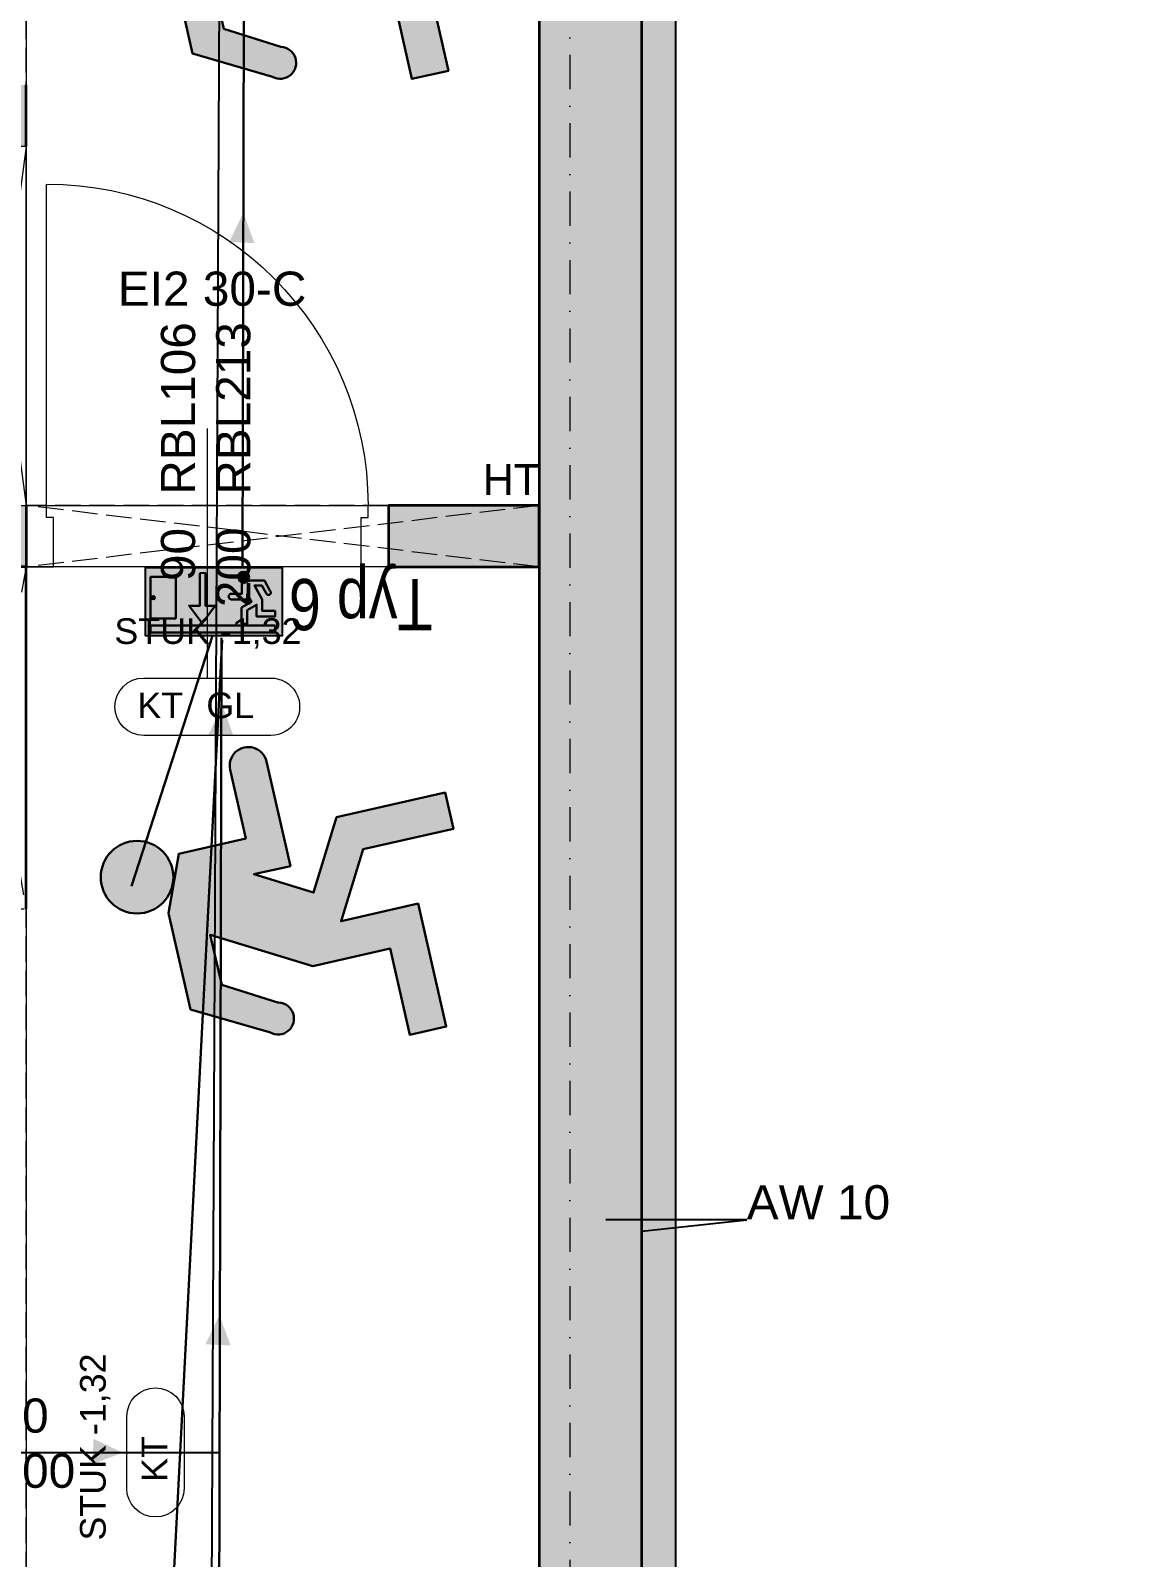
# Model space of a CAD drawing. Header units: millimetres. Extents: x 32522367 to 32638135, y 41424826 to 41540167.
# Drawn here: x 32554262 to 32557469, y 41489951 to 41494418 of the extents above; entities that cross this region are included whole.
import ezdxf
from ezdxf.enums import TextEntityAlignment as Align

# ---------------------------------------------------------------- set-up
doc = ezdxf.new("R2010")
doc.units = ezdxf.units.MM
for name, pattern in [('Raster', [0.2, 0.1, -0.05, 0, -0.05]), ('Strichlinie eng', [0.1, 0.075, -0.025]), ('Untersicht', [0.1, 0.075, -0.025])]:
    doc.linetypes.add(name, pattern=pattern)
for name, color, linetype in [('000 Achsraster Haupt', 251, 'Continuous'), ('110 Wand Aussen', 251, 'Continuous'), ('120 Wand Innen tragend', 251, 'Continuous'), ('220 Bodenaufbau', 251, 'Continuous'), ('240 Unterdaemmung', 251, 'Continuous'), ('811 Raum 2.Erschließung_ Nebenräume_Allg.räume_Technik', 251, 'Continuous'), ('956 Fensternummer', 251, 'Continuous'), ('970 Brandschutz Beschriftung.Texte_ Bemaßung_ Symbole_ Fluchtwege', 251, 'Continuous'), ('Archicad Tür-Marker', 251, 'Continuous'), ('Archicad Türen', 251, 'Continuous'), ('dp_GE_SIBEL', 80, 'Continuous')]:
    doc.layers.add(name, color=color, linetype=linetype)
for name, color, linetype, lineweight in [('000 Achsraster Haupt_Stift_Nr__1', 251, 'Continuous', 13), ('110 Wand Aussen_Stift_Nr__24', 251, 'Continuous', 13), ('110 Wand Aussen_Stift_Nr__29', 251, 'Continuous', 13), ('110 Wand Aussen_Stift_Nr__7', 251, 'Continuous', 25), ('110 Wand Aussen_Stift_Nr__8', 251, 'Continuous', 35), ('120 Wand Innen tragend_Stift_Nr__1', 251, 'Continuous', 13), ('120 Wand Innen tragend_Stift_Nr__24', 251, 'Continuous', 13), ('120 Wand Innen tragend_Stift_Nr__6', 251, 'Continuous', 13), ('120 Wand Innen tragend_Stift_Nr__8', 251, 'Continuous', 35), ('220 Bodenaufbau_Stift_Nr__6', 251, 'Continuous', 13), ('240 Unterdaemmung_Stift_Nr__6', 251, 'Continuous', 13), ('956 Aufbauten Beschriftung_Stift_Nr__1', 251, 'Continuous', 13), ('956 Durchbruch Beschriftung_Stift_Nr__61', 251, 'Continuous', 25), ('956 Fensternummer_Stift_Nr__1', 251, 'Continuous', 13), ('970 Brandschutz Beschriftung.Texte_ Bemaßung_ Symbole_ Fluchtwege_Stift_Nr__121', 251, 'Continuous', 13), ('970 Brandschutz Beschriftung.Texte_ Bemaßung_ Symbole_ Fluchtwege_Stift_Nr__75', 251, 'Continuous', 25), ('Archicad Tür-Marker_Stift_Nr__1', 251, 'Continuous', 13), ('Archicad Türen_Stift_Nr__1', 251, 'Continuous', 13), ('Archicad Türen_Stift_Nr__8', 251, 'Continuous', 35), ('dp_GE_ST_Attribut_Attribut1', 250, 'Continuous', 5)]:
    doc.layers.add(name, color=color, linetype=linetype, lineweight=lineweight)
doc.layers.add('E2_LEHR_MENSCH_NATIVE', color=112, linetype='Continuous', lineweight=35, true_color=0x20dd55)
doc.layers.add('E2_LEHR_WEG_B_INTERPRETATION', color=112, linetype='Continuous', lineweight=80, true_color=0x20dd55)
doc.layers.add('E_NACHRTECH', color=3, linetype='Continuous', true_color=0x00fa00)
doc.styles.add('DPG_TXT', font='arial.ttf', dxfattribs={"width": 0.8})
doc.styles.add('ERSTELLTER_STIL_1', font='arial.ttf')
doc.styles.get("Standard").update_dxf_attribs({"font": 'arial.ttf'})
doc.dimstyles.new('ERSTELLTER_STIL__11', dxfattribs={"dimtxt": 2.5, "dimasz": 0.0912, "dimexe": 1.25, "dimexo": 0.625, "dimgap": 0, "dimtad": 1, "dimtxsty": 'Standard', "dimcen": 2.5, "dimazin": 3, "dimtfac": 1, "dimtmove": 0, "dimatfit": 3, "dimldrblk": 'ARROWHEAD_5'})

# ---------------------------------------------------------------- blocks, each defined once
blk = doc.blocks.new('9809550')
at = {"color": 18, "lineweight": 30, "true_color": 0x000000}
for points in [[(423921.7, 99168.8), (423956.8, 99168.8), (423956.8, 99202.9), (423984.5, 99214.5), (424033.7, 99214.5), (424053.8, 99178.3)], [(424040.2, 99170.9), (424025.2, 99196.7), (423999.7, 99196.8), (424026.2, 99150.3), (424026.2, 99110.9), (424070.2, 99110.9), (424070.2, 99092.3), (424007.5, 99092.3), (424007.5, 99131.7), (423975, 99113.1), (423975, 99067), (423956.5, 99067), (423956.5, 99122.4), (423990.5, 99141.9), (423975.1, 99168.8), (423975.1, 99150.2), (423921.7, 99150.3)]]:
    blk.add_lwpolyline(points, dxfattribs=at)
blk.add_circle((423963.6, 99225.9), 18.1, dxfattribs=at)
for centre, radius, start, end in [((423921.7, 99159.5), 9.27, 89.9849, 270.0151), ((424047.8, 99173.1), 7.96, 195.7299, 41.4005)]:
    blk.add_arc(centre, radius, start, end, dxfattribs=at)
blk = doc.blocks.new('RIVO_ARR_down')
at = {"true_color": 0x56c81e}
h = blk.add_hatch(color=72, dxfattribs=at)
h.dxf.hatch_style = 1
h.paths.add_polyline_path([(2487.16, 1656.78), (2487.16, 1647.95), (2504.83, 1647.95), (2504.83, 1656.78)])
h.paths.add_polyline_path([(2496.19, 1651.84), (2494.51, 1649.58), (2492.81, 1651.85), (2494.2, 1651.85), (2494.2, 1656.07), (2494.9, 1656.08), (2494.9, 1651.84)], flags=16)
h.paths.add_polyline_path([(2498.26, 1653.37), (2499.6, 1653.37), (2499.6, 1654.67), (2500.12, 1654.91, -0.535619), (2499.17, 1655.55, -1), (2500.55, 1655.55, -0.302406), (2500.12, 1654.91), (2500.66, 1655.11), (2502.53, 1655.11), (2503.29, 1653.73, -1.25347), (2502.78, 1653.45), (2502.2, 1654.43), (2501.24, 1654.44), (2502.24, 1652.67), (2502.24, 1651.16), (2503.92, 1651.16), (2503.92, 1650.46), (2501.53, 1650.46), (2501.53, 1651.96), (2500.29, 1651.25), (2500.29, 1649.49), (2499.59, 1649.49), (2499.59, 1651.6), (2500.88, 1652.34), (2500.3, 1653.37), (2500.3, 1652.66), (2498.26, 1652.67, -1)], flags=16)
h.paths.add_polyline_path([(2503.92, 1649.3), (2503.92, 1648.39), (2487.82, 1648.39), (2487.82, 1649.3)], flags=16)
h.paths.add_polyline_path([(2491.07, 1650.21), (2487.82, 1650.21), (2487.82, 1655.56), (2491.07, 1655.56)], flags=16)
h.paths.add_polyline_path([(2488, 1652.89, -1), (2488.38, 1652.89, -1)], flags=0)
at = {"true_color": 0xffffff}
h = blk.add_hatch(color=7, dxfattribs=at)
h.dxf.hatch_style = 1
h.paths.add_polyline_path([(2487.82, 1655.56), (2487.82, 1650.21), (2491.07, 1650.21), (2491.07, 1655.56)])
h.paths.add_polyline_path([(2488.38, 1652.89, -1), (2488, 1652.89, -1)], flags=16)
h = blk.add_hatch(color=7, dxfattribs=at)
h.dxf.hatch_style = 1
h.paths.add_polyline_path([(2494.9, 1651.84), (2494.9, 1656.08), (2494.2, 1656.07), (2494.2, 1651.85), (2492.81, 1651.85), (2494.51, 1649.58), (2496.19, 1651.84)])
h = blk.add_hatch(color=7, dxfattribs=at)
h.dxf.hatch_style = 1
h.paths.add_polyline_path([(2499.6, 1653.37), (2498.26, 1653.37, 1), (2498.26, 1652.67), (2500.3, 1652.66), (2500.3, 1653.37), (2500.88, 1652.34), (2499.59, 1651.6), (2499.59, 1649.49), (2500.29, 1649.49), (2500.29, 1651.25), (2501.53, 1651.96), (2501.53, 1650.46), (2503.92, 1650.46), (2503.92, 1651.16), (2502.24, 1651.16), (2502.24, 1652.67), (2501.24, 1654.44), (2502.2, 1654.43), (2502.78, 1653.45, 1.25347), (2503.29, 1653.73), (2502.53, 1655.11), (2500.66, 1655.11), (2499.6, 1654.67)])
h = blk.add_hatch(color=7, dxfattribs=at)
h.dxf.hatch_style = 1
h.paths.add_polyline_path([(2499.17, 1655.55, 1), (2500.55, 1655.55, 1)])
h = blk.add_hatch(color=7, dxfattribs=at)
h.dxf.hatch_style = 1
h.paths.add_polyline_path([(2488, 1652.89, 1), (2488.38, 1652.89, 1)])
h = blk.add_hatch(color=7, dxfattribs=at)
h.dxf.hatch_style = 1
h.paths.add_polyline_path([(2487.82, 1649.3), (2487.82, 1648.39), (2503.92, 1648.39), (2503.92, 1649.3)])
blk.add_lwpolyline([(2487.16, 1656.78), (2504.83, 1656.78), (2504.83, 1647.95), (2487.16, 1647.95)], close=True)
at = {"color": 18, "lineweight": 30, "true_color": 0x000000}
for points in [[(2491.07, 1655.56), (2487.82, 1655.56), (2487.82, 1650.21), (2491.07, 1650.21)], [(2503.92, 1649.3), (2487.82, 1649.3), (2487.82, 1648.39), (2503.92, 1648.39)]]:
    blk.add_lwpolyline(points, close=True, dxfattribs=at)
blk.add_lwpolyline([(2494.2, 1656.07), (2494.2, 1651.85), (2492.81, 1651.85), (2494.51, 1649.58), (2496.19, 1651.84), (2494.9, 1651.84), (2494.9, 1656.08), (2494.2, 1656.07)], dxfattribs=at)
blk.add_circle((2488.19, 1652.89), 0.19, dxfattribs=at)
at = {"xscale": 0.0381026673526157, "yscale": 0.0381026673526157, "zscale": 0.0381026673526157}
blk.add_blockref('9809550', (-13654.29, -2125.22), dxfattribs=at)
blk = doc.blocks.new('Decke_4', base_point=(7.733, 24.5675))
at = {"layer": '240 Unterdaemmung_Stift_Nr__6', "color": 7, "linetype": 'Strichlinie eng', "lineweight": 13, "flags": 128}
blk.add_lwpolyline([(7.733, 24.5675), (9.8287, 31.7063), (15.3459, 30.0867), (15.3881, 30.2306), (9.8709, 31.8502), (10.485, 33.942), (17.8732, 31.7731), (16.9028, 28.4676), (16.4711, 28.5944), (16.1894, 27.6348), (16.6212, 27.5081), (15.5227, 23.766), (15.6954, 23.7153), (22.3358, 46.3358), (22.4949, 46.8779), (22.7906, 47.8854), (24.8863, 55.0242), (26.9129, 61.9278), (28.3522, 61.5053), (26.7678, 56.1081), (26.4861, 55.1486), (16.7331, 21.9255), (15.294, 22.348), (13.3942, 22.9057), (10.3237, 23.807)], close=True, dxfattribs=at)
blk = doc.blocks.new('Decke_7', base_point=(17.0326, 21.525))
at = {"layer": '240 Unterdaemmung_Stift_Nr__6', "color": 7, "linetype": 'Continuous', "lineweight": 13, "flags": 128}
blk.add_lwpolyline([(27.8684, 55.2065), (27.4811, 53.8873), (27.0685, 54.0084), (26.4869, 52.0269), (26.6308, 51.9847), (25.6083, 48.5017), (25.0038, 48.6791), (22.2294, 39.2279), (22.8339, 39.0505), (22.3269, 37.3234), (21.7224, 37.5008), (18.9479, 28.0496)], dxfattribs=at)
blk = doc.blocks.new('Decke_16', base_point=(24.3313, 82.1748))
at = {"layer": '220 Bodenaufbau_Stift_Nr__6', "color": 7, "linetype": 'Continuous', "lineweight": 13, "flags": 128}
blk.add_lwpolyline([(27.7443, 55.1388), (27.4133, 54.0114), (27.0007, 54.1325), (26.3627, 51.9592), (26.5067, 51.9169), (25.5405, 48.6258), (24.936, 48.8032), (22.1053, 39.1602), (22.7097, 38.9827), (22.2591, 37.4475), (21.6546, 37.6249), (20.3082, 33.0385)], dxfattribs=at)
blk = doc.blocks.new('Öffnung_59')
at = {"layer": '120 Wand Innen tragend_Stift_Nr__1', "color": 7, "linetype": 'Untersicht', "lineweight": 13}
for p, q in [((22.2715, 46.7559), (22.1625, 45.7457)), ((22.4442, 46.7052), (21.9898, 45.7964))]:
    blk.add_line(p, q, dxfattribs=at)
at = {"layer": '120 Wand Innen tragend_Stift_Nr__6', "color": 7, "linetype": 'Untersicht', "lineweight": 13, "flags": 128}
blk.add_lwpolyline([(21.9898, 45.7964), (22.1625, 45.7457)], dxfattribs=at)
at = {"layer": '120 Wand Innen tragend_Stift_Nr__8', "color": 7, "linetype": 'Continuous', "lineweight": 35, "flags": 128}
for points in [[(22.2715, 46.7559), (21.9898, 45.7964)], [(22.4442, 46.7052), (22.2715, 46.7559)], [(22.1625, 45.7457), (22.4442, 46.7052)]]:
    blk.add_lwpolyline(points, dxfattribs=at)
blk = doc.blocks.new('Öffnung_108')
at = {"layer": '120 Wand Innen tragend_Stift_Nr__1', "color": 7, "linetype": 'Continuous', "lineweight": 13}
for p, q in [((22.7906, 47.8854), (22.3606, 46.9173)), ((22.6563, 47.9248), (22.4949, 46.8779))]:
    blk.add_line(p, q, dxfattribs=at)
at = {"layer": '120 Wand Innen tragend_Stift_Nr__6', "color": 7, "linetype": 'Continuous', "lineweight": 13, "flags": 128}
for points in [[(22.6563, 47.9248), (22.3606, 46.9173)], [(22.4949, 46.8779), (22.7906, 47.8854)], [(22.7906, 47.8854), (22.6563, 47.9248)], [(22.3606, 46.9173), (22.4949, 46.8779)]]:
    blk.add_lwpolyline(points, dxfattribs=at)
blk = doc.blocks.new('Wand_17', base_point=(25.0205, 49.0911))
at = {"layer": '110 Wand Aussen_Stift_Nr__24', "linetype": 'Continuous', "lineweight": 13}
blk.add_hatch(color=92, dxfattribs=at).paths.add_polyline_path([(24.6482, 48.8877), (21.8174, 39.2447), (22.1053, 39.1602), (24.936, 48.8032)])
at = {"layer": '110 Wand Aussen_Stift_Nr__29', "linetype": 'Continuous', "lineweight": 13}
blk.add_hatch(color=6, dxfattribs=at).paths.add_polyline_path([(24.9079, 48.7073), (22.1334, 39.2561), (22.2294, 39.2279), (25.0038, 48.6791)])
at = {"layer": '110 Wand Aussen_Stift_Nr__7', "color": 7, "linetype": 'Continuous', "lineweight": 25, "flags": 128}
blk.add_lwpolyline([(22.2294, 39.2279), (25.0038, 48.6791)], dxfattribs=at)
at = {"layer": '110 Wand Aussen_Stift_Nr__8', "color": 7, "linetype": 'Continuous', "lineweight": 35}
blk.add_line((22.232, 39.5919), (24.9079, 48.7073), dxfattribs=at)
at = {"layer": '110 Wand Aussen_Stift_Nr__8', "color": 7, "linetype": 'Continuous', "lineweight": 35, "flags": 128}
blk.add_lwpolyline([(24.6482, 48.8877), (21.9442, 39.6764)], dxfattribs=at)
blk = doc.blocks.new('Wand_266', base_point=(22.8413, 48.0581))
at = {"layer": '120 Wand Innen tragend_Stift_Nr__24', "linetype": 'Continuous', "lineweight": 13}
for points in [[(22.5535, 48.1426), (22.207, 46.9624), (22.3606, 46.9173), (22.6563, 47.9248), (22.7906, 47.8854), (22.8413, 48.0581)], [(22.1563, 46.7897), (22.4949, 46.8779), (22.3606, 46.9173), (22.207, 46.9624)], [(22.4949, 46.8779), (22.1563, 46.7897), (22.4442, 46.7052)]]:
    blk.add_hatch(color=92, dxfattribs=at).paths.add_polyline_path(points)
at = {"layer": '120 Wand Innen tragend_Stift_Nr__8', "color": 7, "linetype": 'Continuous', "lineweight": 35, "flags": 128}
for points in [[(22.5535, 48.1426), (22.331, 47.3846)], [(22.6686, 48.1088), (22.5535, 48.1426)], [(22.7906, 47.8854), (22.8413, 48.0581)]]:
    blk.add_lwpolyline(points, dxfattribs=at)
blk = doc.blocks.new('T Marker AUT 27_4')
at = {"layer": 'Archicad Tür-Marker_Stift_Nr__1', "color": 7, "linetype": 'Continuous', "lineweight": 13}
blk.add_line((0, -0.405), (0, 0.075), dxfattribs=at)
at = {"layer": 'Archicad Tür-Marker_Stift_Nr__1', "color": 7, "lineweight": 13, "style": 'ERSTELLTER_STIL_1'}
for tag, height, rotation, p in [('AC_SillPrefix_STUK', 0.075, 180, (0.2687, 0.2696)), ('DUMMY_268', 0.05, 180, (-0.2687, 0.2084)), ('DUMMY_273', 0.1, 270, (-0.165, 0.1814)), ('DUMMY_271', 0.1, 270, (-0.0036, 0.1052)), ('DUMMY_274', 0.0667, 270, (-0.0983, -0.08)), ('DUMMY_272', 0.0667, 270, (0.0631, -0.08)), ('widthPrefix1st50_1', 0.1, 270, (-0.165, -0.1475)), ('widthPrefix1st50_0', 0.1, 270, (-0.0036, -0.1474)), ('DUMMY_270', 0.0667, 270, (-0.0983, -0.6756)), ('DUMMY_269', 0.0667, 270, (0.0631, -0.6756))]:
    blk.add_attdef(tag, text='', height=height, rotation=rotation, dxfattribs=at).set_placement(p, align=Align.BOTTOM_LEFT)
blk = doc.blocks.new('Wand_267', base_point=(22.4949, 46.8779))
at = {"layer": 'Archicad Tür-Marker', "color": 7, "lineweight": 13}
ref = blk.add_blockref('T Marker AUT 27_4', (21.7147, 44.2201), dxfattribs=dict(at, rotation=253.6400862928093))
ref.add_attrib('widthPrefix1st50', 'RBL106', dxfattribs={"layer": 'Archicad Tür-Marker_Stift_Nr__1', "color": 7, "lineweight": 13, "height": 0.1, "rotation": 343.6401, "style": 'ERSTELLTER_STIL_1'}).set_placement((21.0654, 44.4395), align=Align.BOTTOM_LEFT)
ref.add_attrib('widthPrefix1st50_1', 'RBL213', dxfattribs={"layer": 'Archicad Tür-Marker_Stift_Nr__1', "color": 7, "lineweight": 13, "height": 0.1, "rotation": 343.6401, "style": 'ERSTELLTER_STIL_1'}).set_placement((21.0199, 44.2846), align=Align.BOTTOM_LEFT)
ref.add_attrib('AC_SillPrefix_STUK', 'STUK -1,32', dxfattribs={"layer": 'Archicad Tür-Marker_Stift_Nr__1', "color": 7, "lineweight": 13, "height": 0.075, "rotation": 73.6401, "style": 'ERSTELLTER_STIL_1'}).set_placement((21.887, 43.9006), align=Align.BOTTOM_LEFT)
ref.add_attrib('DUMMY_271', '90', dxfattribs={"layer": 'Archicad Tür-Marker_Stift_Nr__1', "color": 7, "lineweight": 13, "height": 0.1, "rotation": 343.6401, "style": 'ERSTELLTER_STIL_1'}).set_placement((21.6369, 44.2718), align=Align.BOTTOM_LEFT)
ref.add_attrib('DUMMY_273', '200', dxfattribs={"layer": 'Archicad Tür-Marker_Stift_Nr__1', "color": 7, "lineweight": 13, "height": 0.1, "rotation": 343.6401, "style": 'ERSTELLTER_STIL_1'}).set_placement((21.5914, 44.1169), align=Align.BOTTOM_LEFT)
blk = doc.blocks.new('Fluchtwegtool - GSDE')
at = {"layer": '970 Brandschutz Beschriftung.Texte_ Bemaßung_ Symbole_ Fluchtwege_Stift_Nr__75', "color": 94, "linetype": 'Continuous', "lineweight": 25, "true_color": 0x009500}
blk.add_line((8.52, 32.5), (8.374, 2.7306), dxfattribs=at)
at = {"layer": '970 Brandschutz Beschriftung.Texte_ Bemaßung_ Symbole_ Fluchtwege_Stift_Nr__75', "color": 94, "lineweight": 25, "true_color": 0x009500, "style": 'ERSTELLTER_STIL_1'}
blk.add_attdef('DUMMY_48', text='', height=0.1, rotation=90, dxfattribs=at).set_placement((8.8315, 18.4944), align=Align.BOTTOM_LEFT)
for tag, rotation, p in [('DUMMY_45', 89.719, (8.447, 17.6242)), ('DUMMY_46', 2.3892, (4.5919, 2.5817)), ('DUMMY_47', 71.4634, (0.4049, 1.2164))]:
    blk.add_attdef(tag, text='', height=0.06, rotation=rotation, dxfattribs=at).set_placement(p, align=Align.BOTTOM_CENTER)
blk = doc.blocks.new('Etikett_4', base_point=(21.7573, 44.2075))
at = {"layer": '956 Fensternummer_Stift_Nr__1', "color": 7, "linetype": 'Continuous', "lineweight": 13}
blk.add_line((21.7573, 44.2075), (21.9972, 44.1371), dxfattribs=at)
at = {"layer": '956 Fensternummer_Stift_Nr__1', "color": 7, "linetype": 'Continuous', "lineweight": 13, "flags": 128}
blk.add_lwpolyline([(22.0268, 44.2379, -1), (22.1878, 44.1906), (22.1287, 43.9891, -1), (21.9676, 44.0364)], format="xyb", close=True, dxfattribs=at)
at = {"layer": '956 Fensternummer_Stift_Nr__1', "color": 7, "lineweight": 13, "insert": (22.0389, 44.1249), "char_height": 0.075, "attachment_point": 2, "rotation": 73.6401, "style": 'ERSTELLTER_STIL_1'}
blk.add_mtext('\\A1;{\\pqc;\\pt0,1;\\fArial|b0|i0|c0|p0;\\W1.000000;KT\\fArial|b0|i0|c0|p0;\\W1.000000;\\A1{\\H.66x;\\S^  ;}\\fArial|b0|i0|c0|p0;\\W1.000000;\\fArial|b0|i0|c0|p0;\\W1.000000;\\A1{\\H.66x;\\S^  ;}\\fArial|b0|i0|c0|p0;\\W1.000000; \\fArial|b0|i0|c0|p0;\\W1.000000;\\fArial|b0|i0|c0|p0;\\W1.000000;\\fArial|b0|i0|c0|p0;\\W1.000000;\\fArial|b0|i0|c0|p0;\\W1.000000;\\fArial|b0|i0|c0|p0;\\W1.000000;\\fArial|b0|i0|c0|p0;\\W1.000000;\\fArial|b0|i0|c0|p0;\\W1.000000;\\fArial|b0|i0|c0|p0;\\W1.000000;\\fArial|b0|i0|c0|p0;\\W1.000000;\\fArial|b0|i0|c0|p0;\\W1.000000;\\fArial|b0|i0|c0|p0;\\W1.000000;\\fArial|b0|i0|c0|p0;\\W1.000000;\\fArial|b0|i0|c0|p0;\\W1.000000;\\fArial|b0|i0|c0|p0;\\W1.000000;\\fArial|b0|i0|c0|p0;\\W1.000000;\\fArial|b0|i0|c0|p0;\\W1.000000;\\fArial|b0|i0|c0|p0;\\W1.000000;\\fArial|b0|i0|c0|p0;\\W1.000000;\\fArial|b0|i0|c0|p0;\\W1.000000;\\fArial|b0|i0|c0|p0;\\W1.000000;\\fArial|b0|i0|c0|p0;\\W1.000000;\\fArial|b0|i0|c0|p0;\\W1.000000;\\fArial|b0|i0|c0|p0;\\W1.000000;\\fArial|b0|i0|c0|p0;\\W1.000000;\\fArial|b0|i0|c0|p0;\\W1.000000;\\fArial|b0|i0|c0|p0;\\W1.000000;\\fArial|b0|i0|c0|p0;\\W1.000000;\\fArial|b0|i0|c0|p0;\\W1.000000;\\fArial|b0|i0|c0|p0;\\W1.000000;\\fArial|b0|i0|c0|p0;\\W1.000000;\\fArial|b0|i0|c0|p0;\\W1.000000;\\fArial|b0|i0|c0|p0;\\W1.000000;\\fArial|b0|i0|c0|p0;\\W1.000000;\\fArial|b0|i0|c0|p0;\\W1.000000;\\fArial|b0|i0|c0|p0;\\W1.000000;\\fArial|b0|i0|c0|p0;\\W1.000000;\\fArial|b0|i0|c0|p0;\\W1.000000;\\fArial|b0|i0|c0|p0;\\W1.000000;\\fArial|b0|i0|c0|p0;\\W1.000000;\\fArial|b0|i0|c0|p0;\\W1.000000;\\fArial|b0|i0|c0|p0;\\W1.000000;\\fArial|b0|i0|c0|p0;\\W1.000000;\\fArial|b0|i0|c0|p0;\\W1.000000;}', dxfattribs=at)
blk = doc.blocks.new('Etikett_14', base_point=(22.9316, 46.4839))
at = {"layer": '956 Fensternummer_Stift_Nr__1', "color": 7, "linetype": 'Continuous', "lineweight": 13}
blk.add_line((22.9316, 46.4839), (22.8612, 46.2441), dxfattribs=at)
at = {"layer": '956 Fensternummer_Stift_Nr__1', "color": 7, "linetype": 'Continuous', "lineweight": 13, "flags": 128}
blk.add_lwpolyline([(23.0397, 46.1917, -1), (22.9924, 46.0306), (22.6354, 46.1354, -1), (22.6827, 46.2965)], format="xyb", close=True, dxfattribs=at)
at = {"layer": '956 Fensternummer_Stift_Nr__1', "color": 7, "lineweight": 13, "insert": (22.8493, 46.2035), "char_height": 0.075, "attachment_point": 2, "rotation": 343.6401, "style": 'ERSTELLTER_STIL_1'}
blk.add_mtext('\\A1;{\\pqc;\\pt0,1;\\fArial|b0|i0|c0|p0;\\W1.000000;KT\\fArial|b0|i0|c0|p0;\\W1.000000;\\A1{\\H.66x;\\S^  ;}\\fArial|b0|i0|c0|p0;\\W1.000000;\\fArial|b0|i0|c0|p0;\\W1.000000;\\A1{\\H.66x;\\S^  ;}\\fArial|b0|i0|c0|p0;\\W1.000000; \\fArial|b0|i0|c0|p0;\\W1.000000;\\fArial|b0|i0|c0|p0;\\W1.000000;\\fArial|b0|i0|c0|p0;\\W1.000000;\\fArial|b0|i0|c0|p0;\\W1.000000;\\fArial|b0|i0|c0|p0;\\W1.000000;GL \\fArial|b0|i0|c0|p0;\\W1.000000;\\A1{\\H.66x;\\S^  ;}\\fArial|b0|i0|c0|p0;\\W1.000000;\\fArial|b0|i0|c0|p0;\\W1.000000;\\A1{\\H.66x;\\S^  ;}\\fArial|b0|i0|c0|p0;\\W1.000000;\\fArial|b0|i0|c0|p0;\\W1.000000;\\fArial|b0|i0|c0|p0;\\W1.000000;\\fArial|b0|i0|c0|p0;\\W1.000000;\\fArial|b0|i0|c0|p0;\\W1.000000;\\fArial|b0|i0|c0|p0;\\W1.000000;\\fArial|b0|i0|c0|p0;\\W1.000000;\\fArial|b0|i0|c0|p0;\\W1.000000;\\fArial|b0|i0|c0|p0;\\W1.000000;\\fArial|b0|i0|c0|p0;\\W1.000000;\\fArial|b0|i0|c0|p0;\\W1.000000;\\fArial|b0|i0|c0|p0;\\W1.000000;\\fArial|b0|i0|c0|p0;\\W1.000000;\\fArial|b0|i0|c0|p0;\\W1.000000;\\fArial|b0|i0|c0|p0;\\W1.000000;\\fArial|b0|i0|c0|p0;\\W1.000000;\\fArial|b0|i0|c0|p0;\\W1.000000;\\fArial|b0|i0|c0|p0;\\W1.000000;\\fArial|b0|i0|c0|p0;\\W1.000000;\\fArial|b0|i0|c0|p0;\\W1.000000;\\fArial|b0|i0|c0|p0;\\W1.000000;\\fArial|b0|i0|c0|p0;\\W1.000000;\\fArial|b0|i0|c0|p0;\\W1.000000;\\fArial|b0|i0|c0|p0;\\W1.000000;\\fArial|b0|i0|c0|p0;\\W1.000000;\\fArial|b0|i0|c0|p0;\\W1.000000;\\fArial|b0|i0|c0|p0;\\W1.000000;\\fArial|b0|i0|c0|p0;\\W1.000000;\\fArial|b0|i0|c0|p0;\\W1.000000;\\fArial|b0|i0|c0|p0;\\W1.000000;\\fArial|b0|i0|c0|p0;\\W1.000000;\\fArial|b0|i0|c0|p0;\\W1.000000;\\fArial|b0|i0|c0|p0;\\W1.000000;\\fArial|b0|i0|c0|p0;\\W1.000000;\\fArial|b0|i0|c0|p0;\\W1.000000;}', dxfattribs=at)
blk = doc.blocks.new('Öffnung_342')
at = {"layer": '120 Wand Innen tragend_Stift_Nr__1', "color": 7, "linetype": 'Untersicht', "lineweight": 13}
for p, q in [((23.8835, 46.2827), (22.4949, 46.8779)), ((23.9342, 46.4554), (22.4442, 46.7052))]:
    blk.add_line(p, q, dxfattribs=at)
at = {"layer": '120 Wand Innen tragend_Stift_Nr__8', "color": 7, "linetype": 'Continuous', "lineweight": 35, "flags": 128}
for points in [[(22.4949, 46.8779), (22.4442, 46.7052)], [(23.9342, 46.4554), (23.512, 46.5793)], [(23.8835, 46.2827), (23.9342, 46.4554)], [(23.4613, 46.4066), (23.8835, 46.2827)]]:
    blk.add_lwpolyline(points, dxfattribs=at)
blk = doc.blocks.new('Zargentür 1-Fl 27')
at = {"layer": 'Archicad Türen_Stift_Nr__1', "color": 7, "linetype": 'Continuous', "lineweight": 13}
for p, q in [((0.47, 0), (0.47, 0.94)), ((-0.47, 0), (-0.53, 0)), ((-0.53, 0), (-0.53, -0.18)), ((-0.47, -0.035), (-0.47, 0)), ((0.47, -0.035), (0.47, 0)), ((0.47, 0), (0.53, 0)), ((0.53, 0), (0.53, -0.18)), ((-0.45, -0.035), (-0.47, -0.035)), ((-0.45, -0.18), (-0.45, -0.035)), ((0.45, -0.18), (0.45, -0.035)), ((0.45, -0.035), (0.47, -0.035)), ((-0.53, -0.18), (-0.47, -0.18)), ((-0.47, -0.18), (-0.45, -0.18)), ((0.47, -0.18), (0.45, -0.18)), ((0.53, -0.18), (0.47, -0.18))]:
    blk.add_line(p, q, dxfattribs=at)
at = {"layer": 'Archicad Türen_Stift_Nr__1', "color": 7, "linetype": 'Strichlinie eng', "lineweight": 13}
for p, q in [((-0.53, 0), (0.53, 0)), ((-0.53, -0.18), (0.53, -0.18))]:
    blk.add_line(p, q, dxfattribs=at)
at = {"layer": 'Archicad Türen_Stift_Nr__1', "color": 7, "linetype": 'Continuous', "lineweight": 13}
blk.add_arc((0.47, 0), 0.94, 90, 180, dxfattribs=at)
at = {"layer": 'Archicad Türen_Stift_Nr__8', "color": 7, "linetype": 'Continuous', "lineweight": 35}
for p, q in [((-0.53, 0), (-0.53, -0.18)), ((-0.53, 0), (-0.53, -0.18)), ((0.53, 0), (0.53, -0.18)), ((0.53, 0), (0.53, -0.18))]:
    blk.add_line(p, q, dxfattribs=at)
blk = doc.blocks.new('Wand_599', base_point=(23.9342, 46.4554))
at = {"layer": '120 Wand Innen tragend_Stift_Nr__24', "linetype": 'Continuous', "lineweight": 13}
blk.add_hatch(color=92, dxfattribs=at).paths.add_polyline_path([(23.512, 46.5793), (23.4613, 46.4066), (23.8835, 46.2827), (23.9342, 46.4554)])
at = {"layer": '120 Wand Innen tragend_Stift_Nr__8', "color": 7, "linetype": 'Continuous', "lineweight": 35}
blk.add_line((23.512, 46.5793), (23.4613, 46.4066), dxfattribs=at)
at = {"layer": '120 Wand Innen tragend_Stift_Nr__8', "color": 7, "linetype": 'Continuous', "lineweight": 35, "flags": 128}
blk.add_lwpolyline([(22.1563, 46.7897), (22.2715, 46.7559)], dxfattribs=at)
at = {"layer": 'Archicad Tür-Marker', "color": 7, "lineweight": 13}
ref = blk.add_blockref('T Marker AUT 27_4', (22.9527, 46.5559), dxfattribs=dict(at, rotation=163.6400869475294))
ref.add_attrib('widthPrefix1st50', 'RBL106', dxfattribs={"layer": 'Archicad Tür-Marker_Stift_Nr__1', "color": 7, "lineweight": 13, "height": 0.1, "rotation": 73.6401, "style": 'ERSTELLTER_STIL_1'}).set_placement((23.0069, 46.7602), align=Align.BOTTOM_LEFT)
ref.add_attrib('widthPrefix1st50_1', 'RBL213', dxfattribs={"layer": 'Archicad Tür-Marker_Stift_Nr__1', "color": 7, "lineweight": 13, "height": 0.1, "rotation": 73.6401, "style": 'ERSTELLTER_STIL_1'}).set_placement((23.1618, 46.7147), align=Align.BOTTOM_LEFT)
ref.add_attrib('AC_SillPrefix_STUK', 'STUK -1,32', dxfattribs={"layer": 'Archicad Tür-Marker_Stift_Nr__1', "color": 7, "lineweight": 13, "height": 0.075, "rotation": 343.6401, "style": 'ERSTELLTER_STIL_1'}).set_placement((22.6222, 46.3948), align=Align.BOTTOM_LEFT)
ref.add_attrib('DUMMY_271', '90', dxfattribs={"layer": 'Archicad Tür-Marker_Stift_Nr__1', "color": 7, "lineweight": 13, "height": 0.1, "rotation": 73.6401, "style": 'ERSTELLTER_STIL_1'}).set_placement((22.9357, 46.5179), align=Align.BOTTOM_LEFT)
ref.add_attrib('DUMMY_273', '200', dxfattribs={"layer": 'Archicad Tür-Marker_Stift_Nr__1', "color": 7, "lineweight": 13, "height": 0.1, "rotation": 73.6401, "style": 'ERSTELLTER_STIL_1'}).set_placement((23.0691, 46.3992), align=Align.BOTTOM_LEFT)
at = {"layer": 'Archicad Türen', "color": 7, "linetype": 'Continuous', "lineweight": 13, "xscale": -1, "rotation": 343.6400869475294}
blk.add_blockref('Zargentür 1-Fl 27', (23.0034, 46.7286), dxfattribs=at)
blk = doc.blocks.new('Standard-Rastermarker')
at = {"layer": '000 Achsraster Haupt_Stift_Nr__1', "color": 7, "linetype": 'Raster', "lineweight": 13}
blk.add_line((1, 0), (73, 0), dxfattribs=at)
at = {"layer": '000 Achsraster Haupt_Stift_Nr__1', "color": 7, "lineweight": 13, "style": 'ERSTELLTER_STIL_1'}
for tag, p in [('AC_MarkerText_1_0', (-0.3593, -0.0343)), ('AC_MarkerText_1_1', (74.1407, -0.0343))]:
    blk.add_attdef(tag, text='', height=0.15, rotation=90, dxfattribs=at).set_placement(p, align=Align.TOP_CENTER)
blk = doc.blocks.new('ARROWHEAD_5')
at = {"linetype": 'Continuous', "lineweight": 0}
blk.add_hatch(color=0, dxfattribs=at).paths.add_polyline_path([(-1, 0.2679), (0, 0), (-1, -0.2679)])
at = {"color": 0, "linetype": 'Continuous', "lineweight": 0}
blk.add_line((0, 0), (-1, 0), dxfattribs=at)
blk = doc.blocks.new('98095500')
at = {"color": 18, "lineweight": 30, "true_color": 0x000000}
for points in [[(423921.73, 99168.82), (423956.82, 99168.82), (423956.82, 99202.95), (423984.52, 99214.53), (424033.69, 99214.53), (424053.79, 99178.33)], [(424040.17, 99170.92), (424025.2, 99196.66), (423999.74, 99196.78), (424026.18, 99150.32), (424026.18, 99110.9), (424070.22, 99110.9), (424070.22, 99092.32), (424007.48, 99092.32), (424007.48, 99131.68), (423974.96, 99113.11), (423974.96, 99066.99), (423956.52, 99066.99), (423956.52, 99122.44), (423990.54, 99141.87), (423975.12, 99168.79), (423975.12, 99150.21), (423921.73, 99150.28)]]:
    blk.add_lwpolyline(points, dxfattribs=at)
blk.add_circle((423963.6, 99225.86), 18.08, dxfattribs=at)
for centre, radius, start, end in [((424047.83, 99173.07), 7.96, 195.72991, 41.40047), ((423921.73, 99159.55), 9.27, 89.9849, 270.0151)]:
    blk.add_arc(centre, radius, start, end, dxfattribs=at)
blk = doc.blocks.new('750298750')
h = blk.add_hatch(color=3)
h.paths.add_polyline_path([(426943.63, 99576.9), (426968.12, 99576.79), (426982.52, 99552.02, 1.25347), (426995.63, 99559.16), (426976.28, 99593.98), (426928.98, 99593.98), (426902.34, 99582.83), (426902.34, 99550.01), (426868.58, 99550.01, 1), (426868.59, 99532.17), (426919.94, 99532.11), (426919.94, 99549.98), (426934.78, 99524.08), (426902.06, 99505.39), (426902.06, 99452.05), (426919.79, 99452.05), (426919.79, 99496.41), (426951.07, 99514.28), (426951.07, 99476.42), (427011.43, 99476.42), (427011.43, 99494.29), (426969.06, 99494.29), (426969.06, 99532.21)])
h.paths.add_polyline_path([(426891.47, 99604.88, 1), (426926.25, 99604.88, 1)])
at = {"xscale": 0.9619413167778113, "yscale": 0.9619413167778113, "zscale": 0.9619413167778113}
blk.add_blockref('98095500', (19080.76, 4155.42), dxfattribs=at)
blk = doc.blocks.new('E2_MOL_LEHRPERSON_ZENTRIERT')
blk.add_blockref('750298750', (-426935.55, -99537.16))

msp = doc.modelspace()

# ---------------------------------------------------------------- linework, layer by layer
at = {"layer": '811 Raum 2.Erschließung_ Nebenräume_Allg.räume_Technik', "color": 51, "linetype": 'Continuous', "lineweight": 0, "true_color": 0xf5ffa6, "flags": 128}
for points in [[(32554248.52, 41509883.478), (32554248.55, 41503958.478), (32553168.55, 41503958.472), (32553168.562, 41501518.471), (32554248.562, 41501518.477), (32554248.604, 41493028.477), (32555748.601, 41493028.484), (32555748.515, 41509883.485)], [(32552268.725, 41468888.467), (32552268.787, 41456562.45), (32557468.788, 41456562.476), (32557468.779, 41458662.476), (32555748.777, 41458662.468), (32555748.701, 41473680.2), (32555748.69, 41475830.2), (32555748.643, 41485330.2), (32555748.632, 41487480.2), (32555748.606, 41492848.565), (32554248.605, 41492848.557), (32554248.615, 41490980.21), (32554248.625, 41489180.21), (32554248.653, 41483580.21), (32554248.663, 41481780.21), (32554248.691, 41476055.21), (32554248.702, 41473854.701), (32554248.726, 41468888.477)]]:
    msp.add_lwpolyline(points, close=True, dxfattribs=at)
at = {"layer": 'E2_LEHR_WEG_B_INTERPRETATION', "color": 112, "true_color": 0x20dd55}
for points in [[(32554883.612, 41493884.671), (32554916.297, 41493795.743), (32554842.996, 41493799.074)], [(32554822.479, 41492443.694), (32554855.164, 41492354.766), (32554781.863, 41492358.096)], [(32554813.859, 41490660.184), (32554846.544, 41490571.256), (32554773.243, 41490574.586)], [(32554531.624, 41490257.417), (32554442.696, 41490224.732), (32554446.027, 41490298.033)]]:
    msp.add_solid(points, dxfattribs=at)
at = {"layer": 'E_NACHRTECH', "color": 3, "lineweight": 30}
for points in [[(32554891.893, 41497293.644), (32554881.729, 41492851.596)], [(32554820.045, 41492640.705), (32554806.865, 41486880.845)], [(32554068.618, 41490258.477), (32554814.59, 41490256.77)]]:
    msp.add_lwpolyline(points, dxfattribs=at)
at = {"layer": 'E_NACHRTECH', "color": 4, "lineweight": 30}
for points in [[(32554557.192, 41491914.392), (32554794.899, 41492649.479)], [(32554570.924, 41487769.946), (32554821.53, 41492634.765)]]:
    msp.add_lwpolyline(points, dxfattribs=at)

# ---------------------------------------------------------------- block references
at = {"layer": '000 Achsraster Haupt', "color": 7, "linetype": 'Continuous', "lineweight": 18, "xscale": 1000, "yscale": 1000, "zscale": 1000, "rotation": 270.0002954042531}
msp.add_blockref('Standard-Rastermarker', (32555838.387, 41535366.579), dxfattribs=at)
at = {"layer": '110 Wand Aussen', "color": 7, "lineweight": 35, "xscale": 1000, "yscale": 1000, "zscale": 1000, "rotation": 16.36019999999994}
msp.add_blockref('Wand_17', (32556048.587, 41495863.47), dxfattribs=at)
at = {"layer": '120 Wand Innen tragend', "color": 7, "lineweight": 35, "xscale": 1000, "yscale": 1000, "zscale": 1000, "rotation": 16.36019999999994}
for name, p in [('Wand_266', (32554248.598, 41494258.477)), ('Wand_599', (32555748.601, 41493028.484)), ('Wand_267', (32554248.603, 41493028.477))]:
    msp.add_blockref(name, p, dxfattribs=at)
at = {"layer": '120 Wand Innen tragend', "color": 7, "linetype": 'Continuous', "lineweight": 13, "xscale": 1000, "yscale": 1000, "zscale": 1000, "rotation": 16.36019999999994}
for name in ['Öffnung_108', 'Öffnung_342', 'Öffnung_59']:
    msp.add_blockref(name, (32545868.865, 41441712.417), dxfattribs=at)
at = {"layer": '220 Bodenaufbau', "color": 7, "linetype": 'Continuous', "lineweight": 13, "xscale": 1000, "yscale": 1000, "zscale": 1000, "rotation": 16.36019999999994}
msp.add_blockref('Decke_16', (32546068.423, 41527413.443), dxfattribs=at)
at = {"layer": '240 Unterdaemmung', "color": 7, "linetype": 'Continuous', "lineweight": 13, "xscale": 1000, "yscale": 1000, "zscale": 1000, "rotation": 16.36019999999994}
msp.add_blockref('Decke_7', (32556148.734, 41467163.469), dxfattribs=at)
at = {"layer": '240 Unterdaemmung', "color": 7, "linetype": 'Strichlinie eng', "lineweight": 13, "xscale": 1000, "yscale": 1000, "zscale": 1000, "rotation": 16.36019999999994}
msp.add_blockref('Decke_4', (32546368.733, 41467463.42), dxfattribs=at)
at = {"layer": '956 Fensternummer', "color": 7, "linetype": 'Continuous', "lineweight": 13, "xscale": 1000, "yscale": 1000, "zscale": 1000, "rotation": 16.36019999999994}
for name, p in [('Etikett_14', (32554778.605, 41492773.479)), ('Etikett_4', (32554293.051, 41490258.478))]:
    msp.add_blockref(name, p, dxfattribs=at)
at = {"layer": '970 Brandschutz Beschriftung.Texte_ Bemaßung_ Symbole_ Fluchtwege', "color": 94, "linetype": 'Continuous', "lineweight": 25, "true_color": 0x009500, "xscale": 999.9999999999995, "yscale": 999.9999999999995, "zscale": 999.9999999999995, "rotation": 0.0002901272618044}
msp.add_blockref('Fluchtwegtool - GSDE', (32546368.682, 41477383.436), dxfattribs=at)
at = {"layer": 'dp_GE_SIBEL'}
ref = msp.add_blockref('RIVO_ARR_down', (32498280.391, 41455332.079), dxfattribs=dict(at, xscale=22.64316256777142, yscale=22.64316256777142))
ref.add_attrib('ATTRIBUT1', 'Typ 6', dxfattribs={"layer": 'dp_GE_ST_Attribut_Attribut1', "height": 150, "rotation": 180, "style": 'DPG_TXT', "width": 0.8, "flags": 8}).set_placement((32555017.627, 41492738.481), align=Align.MIDDLE_RIGHT)
at = {"layer": 'E2_LEHR_MENSCH_NATIVE', "color": 112, "true_color": 0x20dd55, "xscale": -6.107755025382402, "yscale": 6.107755025382402, "rotation": 102.8054945988167}
for p in [(32555018.934, 41494669.804), (32555012.537, 41491873.824)]:
    msp.add_blockref('E2_MOL_LEHRPERSON_ZENTRIERT', p, dxfattribs=at)

# ---------------------------------------------------------------- texts
at = {"layer": '956 Aufbauten Beschriftung_Stift_Nr__1', "color": 7, "linetype": 'Continuous', "lineweight": 13, "insert": (32556355.814, 41490938.646), "char_height": 100, "attachment_point": 7, "rotation": 0.000266, "style": 'ERSTELLTER_STIL_1'}
msp.add_mtext('\\A1;{\\pql;\\fArial|b0|i0|c0|p0;\\W1.000000;AW \\fArial|b0|i0|c0|p0;\\W1.000000;10}', dxfattribs=at)
at = {"layer": '956 Durchbruch Beschriftung_Stift_Nr__61', "color": 5, "linetype": 'Continuous', "lineweight": 25, "insert": (32555584.069, 41493149.341), "char_height": 90, "attachment_point": 1, "rotation": 0.000287, "style": 'ERSTELLTER_STIL_1'}
msp.add_mtext('\\A1;{\\pql;\\fArial|b0|i0|c0|p0;\\W1.000000;HT}', dxfattribs=at)
at = {"layer": '970 Brandschutz Beschriftung.Texte_ Bemaßung_ Symbole_ Fluchtwege_Stift_Nr__121', "color": 1, "linetype": 'Continuous', "lineweight": 13, "true_color": 0xe60000, "insert": (32555068.256, 41493712.417), "char_height": 100, "attachment_point": 3, "rotation": 0.000287, "style": 'ERSTELLTER_STIL_1'}
msp.add_mtext('\\A1;{\\pqr;\\fArial|b0|i0|c0|p0;\\W1.000000;EI2 30-C }', dxfattribs=at)

# ---------------------------------------------------------------- leaders
at = {"layer": '956 Aufbauten Beschriftung_Stift_Nr__1', "color": 7, "linetype": 'Continuous', "lineweight": 13, "annotation_type": 0, "has_hookline": 1, "hookline_direction": 1, "text_width": 412.551, "horizontal_direction": (1, 5e-06, 0)}
msp.add_leader([(32556048.612, 41490906.033), (32556355.814, 41490938.646)], dimstyle='ERSTELLTER_STIL__11', dxfattribs=at)

doc.saveas('drawing.dxf')
